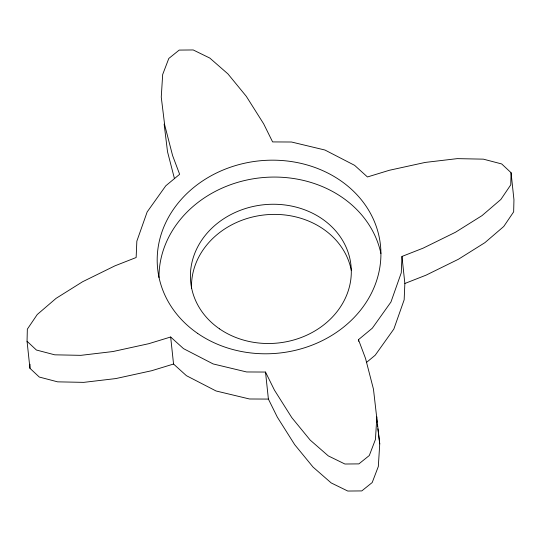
<?xml version="1.0" encoding="UTF-8"?>
<svg xmlns="http://www.w3.org/2000/svg" width="541" height="541" viewBox="0 0 541 541"><rect width="100%" height="100%" fill="white"/><g stroke="black" fill="none" stroke-linecap="round" stroke-linejoin="round"><path stroke-width="0.81" d="M511.062 172.707L510.772 184.819L500.865 199.46L482.011 215.629L455.502 232.238L423.143 248.143L401.97 256.448L401.26 272.813L390.947 302.027L372.33 328.177L358.473 339.68L365.52 358.406L373.473 389.209L379.741 443.89L378.321 466.504L372.194 482.545L361.787 490.917L347.795 491.045L331.18 482.924L313.07 467.106L294.703 444.675L277.33 417.152L268.397 399.082L249.502 398.988L216.048 390.974L186.408 375.67L173.546 364.032L151.669 370.72L115.808 378.572L83.74 382.365L57.637 381.845L39.29 377.05L29.938 368.293L27.05 341.263L27.341 329.158L37.248 314.517L56.102 298.341L82.611 281.733L114.969 265.827L136.143 257.523L136.846 241.164L147.159 211.944L165.783 185.8L179.639 174.297L172.593 155.565L164.64 124.761L161.259 97.109L162.679 74.496L168.806 58.455L179.213 50.083L193.205 49.955L209.82 58.076L227.93 73.894L246.297 96.325L263.67 123.848L272.603 141.918L291.498 142.013L324.952 150.026L354.592 165.33L367.454 176.968L389.331 170.28L425.192 162.428L457.26 158.635L483.363 159.155L501.71 163.95L511.062 172.707L513.95 199.737L513.659 211.842L503.752 226.483L484.898 242.659L458.389 259.267L426.031 275.173L404.857 283.477L404.154 299.836L393.841 329.056L375.217 355.2L366.399 362.524M29.938 368.293L30.032 364.255M376.854 416.861L375.434 439.481L369.307 455.515L358.893 463.887L344.908 464.016L328.292 455.894L310.182 440.083L291.815 417.645L274.443 390.129L265.509 372.052L246.615 371.958L213.161 363.944L183.521 348.641L170.658 337.002L148.782 343.691L112.92 351.542L80.846 355.342L54.749 354.822L36.396 350.02L27.05 341.263M174.439 178.537L167.527 151.791L164.146 124.139M376.773 419.593L377.077 422.108M377.381 424.617L377.591 426.294M377.895 428.81L379.741 443.89M401.97 256.448L404.857 283.477M358.473 339.68L358.649 341.317M265.509 372.052L268.397 399.082M170.658 337.002L173.546 364.032M191.534 288.596A80.575 69.498 -6.1 0 1 263.94 214.98A80.575 69.498 -6.1 0 1 351.312 270.446M159 277.553A112.028 96.623 -6.1 0 1 260.397 177.82A112.028 96.623 -6.1 0 1 380.905 253.499M219.538 328.874A80.575 69.498 -6.1 0 0 350.183 283.376A80.575 69.498 -6.1 0 0 242.862 209.394A80.575 69.498 -6.1 0 0 219.538 328.874M197.702 333.445A112.028 96.623 -6.1 0 0 379.342 270.189A112.028 96.623 -6.1 0 0 230.121 167.325A112.028 96.623 -6.1 0 0 197.702 333.445"/></g></svg>
